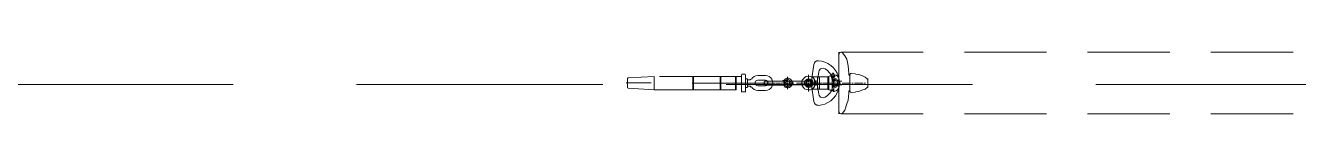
# Model space of a CAD drawing. Header units: millimetres. Extents: x 37084 to 180780, y -153145 to -16322.
# Drawn here: x 91145 to 96955, y -47371 to -47090 of the extents above; entities that cross this region are included whole.
import ezdxf

# ---------------------------------------------------------------- set-up
doc = ezdxf.new("R2010")
doc.units = ezdxf.units.MM
doc.header["$MEASUREMENT"] = 0
doc.linetypes.add('HIDDEN', pattern=[0.375, 0.25, -0.125])
doc.layers.add('1_Tuonglai', color=6, linetype='HIDDEN')

# ---------------------------------------------------------------- blocks, each defined once
blk = doc.blocks.new('Chuoi su treo 220kV Tuong lai')
at = {"linetype": 'ByBlock', "lineweight": -2, "ltscale": 1500}
for points in [[(304797.4, 74482.9), (304737.1, 74485.4), (304797.4, 74485.4), (304797.4, 74482.9), (304737.1, 74485.4), (304737.1, 74482.9)], [(304797.4, 74412.7), (304737.1, 74416), (304797.4, 74416), (304797.4, 74412.7), (304737.1, 74416), (304737.1, 74412.7)], [(304797.4, 74288), (304737.1, 74290.5), (304797.4, 74290.5), (304797.4, 74288), (304737.1, 74290.5), (304737.1, 74288)]]:
    blk.add_hatch(color=0, dxfattribs=at).paths.add_polyline_path(points)
at = {"color": 0, "linetype": 'ByBlock', "lineweight": -2, "ltscale": 1500}
for p, q in [((304627.9, 74965.1), (304627.5, 77751.1)), ((304908.2, 74965.1), (304907.7, 77751.2)), ((304747.2, 75086.8), (304787.9, 75086.8)), ((304747.6, 75086.8), (304787.5, 75086.8)), ((304907.7, 74954.4), (304627.4, 74954.3))]:
    blk.add_line(p, q, dxfattribs=at)
for points in [[(304752.7, 75087.4), (304749.4, 75085.8), (304740.3, 75074.2), (304734.5, 75059.3), (304728.7, 75045.3), (304727.1, 75030.4)], [(304752.7, 75087.4), (304780.8, 75087.4), (304782.4, 75087.4), (304780.8, 75087.4), (304752.7, 75087.4)], [(304808.1, 75030.4), (304806.4, 75045.3), (304801.4, 75059.3), (304794.8, 75074.2), (304785.7, 75085.8), (304782.4, 75087.4), (304785.7, 75085.8)], [(304726.2, 75030.4), (304723.8, 75010.5)], [(304767.6, 75075.8), (304767.6, 75069.2)], [(304767.6, 75063.4), (304767.6, 75025.4)], [(304767.6, 75019.6), (304767.6, 75013)], [(304812.2, 75010.6), (304809.7, 75030.4)], [(304627.8, 75002.3), (304627.8, 75008.9)], [(304627.8, 74965.1), (304627.8, 74996.5)], [(304630.3, 74971.7), (304628.6, 74968.4), (304627.8, 74963.4), (304629.4, 74959.3), (304632.7, 74956), (304636.9, 74955.2)], [(304722.9, 74999.8), (304705.6, 74999), (304689.9, 74996.5), (304673.4, 74990.7), (304644.3, 74981.6), (304631.1, 74971.7)], [(304722.9, 74999.8), (304729.6, 74999.8)], [(304724.6, 75010.5), (304725.4, 75007.2), (304728.7, 75004.8)], [(304728.7, 75004.8), (304806.4, 75004.8)], [(304729.6, 75000.6), (304733.7, 75001.5), (304734.5, 75004.8)], [(304759.3, 74968.4), (304759.3, 74945.3)], [(304767.6, 75007.2), (304767.6, 74969.2)], [(304767.6, 74963.4), (304767.6, 74927.9)], [(304776.7, 74945.3), (304776.7, 74968.4)], [(304801.5, 75004.8), (304802.3, 75001.5), (304805.6, 75000.6)], [(304805.6, 74999.8), (304813, 74999.8)], [(304806.4, 75004.8), (304810.5, 75007.3), (304811.4, 75010.6)], [(304904.9, 74971.7), (304891.7, 74981.6), (304876.8, 74990.7), (304846.1, 74996.5), (304829.6, 74999), (304813, 74999.8)], [(304898.3, 74955.2), (304903.2, 74956), (304906.5, 74959.3), (304908.2, 74963.5), (304907.4, 74968.4), (304905.7, 74971.7)], [(304908.2, 74965.1), (304908.2, 74996.5)], [(304898.3, 74954.4), (304636.9, 74954.3)], [(304869.2, 74861.8), (304866.8, 74876.7), (304862.6, 74890.7), (304856, 74904.8), (304847.7, 74918), (304837, 74929.6), (304825.4, 74939.5), (304812.2, 74946.1), (304797.3, 74952.7), (304782.5, 74956), (304767.6, 74956.8), (304751.9, 74956), (304737, 74952.7), (304722.9, 74946.1), (304709.7, 74939.5), (304698.2, 74929.5), (304687.4, 74918), (304679.2, 74904.8), (304671.7, 74890.7), (304668.4, 74876.7), (304665.9, 74861.8)], [(304832, 74891.6), (304824.6, 74902.3), (304814.7, 74911.4), (304804.8, 74919.7), (304792.4, 74924.6), (304780, 74928.7), (304767.6, 74929.6), (304755.2, 74928.7), (304742.8, 74924.6), (304729.6, 74919.6), (304720.5, 74911.4), (304710.6, 74902.3), (304703.1, 74891.5), (304700.6, 74884.9), (304701.5, 74876.7), (304704, 74870), (304710.6, 74865.1), (304717.2, 74862.6)], [(304729.6, 74928.8), (304729.6, 74934.5)], [(304751.1, 74954.4), (304742.8, 74952.7), (304736.2, 74948.6), (304732.1, 74942), (304730.4, 74934.5)], [(304730.4, 74928.8), (304732.1, 74920.5), (304736.2, 74914.7)], [(304733.7, 74931.2), (304733.7, 74924.6)], [(304805.6, 74931.2), (304733.7, 74931.2)], [(304804.7, 74924.6), (304733.7, 74924.6)], [(304738.7, 74904.8), (304735.4, 74913.1)], [(304736.2, 74931.2), (304736.2, 74924.6)], [(304796.5, 74908.1), (304738.7, 74908.1)], [(304796.5, 74904.8), (304740.3, 74904.8)], [(304740.3, 74835.5), (304740.3, 74904.8)], [(304748.6, 74942), (304746.9, 74939.5)], [(304746.9, 74939.5), (304746.9, 74938.7)], [(304746.9, 74938.7), (304749.4, 74935.4)], [(304786.6, 74942), (304777.5, 74946.9), (304767.6, 74948.6), (304757.7, 74946.9), (304748.6, 74942)], [(304749.4, 74935.4), (304766.8, 74932.1)], [(304751.1, 74954.4), (304784.9, 74954.4)], [(304752.7, 74938.7), (304751.9, 74936.2), (304753.5, 74934.5)], [(304757.7, 74942), (304752.7, 74937.8)], [(304753.5, 74946.1), (304755.2, 74949.4), (304755.2, 74954.4)], [(304753.5, 74934.5), (304766.8, 74931.2)], [(304754.4, 74946.9), (304756, 74950.2)], [(304756, 74954.4), (304756, 74950.2)], [(304757.7, 74942.8), (304758.5, 74945.3)], [(304761, 74931.2), (304761, 74924.6)], [(304766.8, 74932.1), (304768.4, 74932.1)], [(304766.8, 74931.2), (304768.4, 74931.2)], [(304767.6, 74954.4), (304767.6, 74931.2)], [(304767.6, 74943.6), (304767.6, 74954.4)], [(304767.6, 74938.7), (304767.6, 74941.1)], [(304767.6, 74923.8), (304767.6, 74936.2)], [(304767.6, 74921.3), (304767.6, 74936.2)], [(304767.6, 74918.9), (304767.6, 74920.5)], [(304767.6, 74912.2), (304767.6, 74917.2)], [(304767.6, 74904), (304767.6, 74916.4)], [(304767.6, 74881.7), (304767.6, 74906.5)], [(304785.7, 74935.4), (304768.4, 74932.1)], [(304768.4, 74931.2), (304781.6, 74934.5)], [(304776.7, 74945.3), (304777.5, 74942.8)], [(304782.4, 74937.8), (304776.7, 74942)], [(304777.5, 74942.8), (304778.3, 74942)], [(304779.1, 74954.4), (304779.1, 74950.2)], [(304779.1, 74950.2), (304780.8, 74946.9)], [(304780, 74954.4), (304780, 74949.4), (304782.4, 74946.1)], [(304781.6, 74934.5), (304783.3, 74936.2), (304782.4, 74938.7)], [(304804.7, 74934.5), (304803.1, 74942), (304799, 74948.6), (304792.3, 74952.7), (304784.9, 74954.4)], [(304793.2, 74923), (304784.9, 74923)], [(304785.7, 74935.4), (304788.2, 74938.7)], [(304788.2, 74939.5), (304786.6, 74942)], [(304789, 74939.5), (304789, 74938.7)], [(304793.2, 74932.1), (304789.9, 74932.1)], [(304798.1, 74935.4), (304798.1, 74919.7), (304793.2, 74923), (304793.2, 74932.1), (304798.1, 74935.4)], [(304799.8, 74913.1), (304796.5, 74904.8)], [(304796.5, 74904.8), (304796.5, 74835.5)], [(304805.6, 74935.4), (304798.1, 74935.4)], [(304803.9, 74919.7), (304798.1, 74919.7)], [(304799, 74914.7), (304803.1, 74920.5), (304804.7, 74928.8)], [(304810.5, 74924.6), (304804.7, 74924.6)], [(304805.6, 74934.5), (304805.6, 74928.8)], [(304810.5, 74931.2), (304805.6, 74931.2)], [(304813, 74927.9), (304810.5, 74930.4)], [(304810.5, 74924.6), (304813, 74927.1)], [(304813.8, 74927.9), (304813.8, 74927.1)], [(304666.8, 74860.1), (304667.6, 74853.5), (304670.9, 74846.9), (304676.7, 74842.8), (304683.3, 74840.3)], [(304756.8, 74856.8), (304717.2, 74862.6)], [(304767.6, 74847.8), (304759.3, 74847), (304751.9, 74842.9), (304744.5, 74837.9), (304740.3, 74830.5), (304737, 74823.1), (304736.2, 74814.8), (304737.9, 74805.7), (304742, 74798.3), (304747.8, 74792.5), (304755.2, 74787.6), (304763.5, 74785.1), (304771.7, 74785.1), (304780, 74787.6), (304787.4, 74792.5), (304793.2, 74798.3), (304797.3, 74805.7), (304799, 74814.8), (304798.1, 74823.1), (304795.7, 74830.5), (304790.7, 74837.9), (304783.3, 74842.9), (304775.9, 74847), (304767.6, 74847.8)], [(304796.5, 74866.8), (304740.3, 74866.8)], [(304796.5, 74856.9), (304740.3, 74856.9)], [(304756.8, 74850.2), (304779.2, 74850.2)], [(304767.6, 74898.2), (304767.6, 74901.5)], [(304767.6, 74883.3), (304767.6, 74895.7)], [(304767.6, 74879.2), (304767.6, 74880.9)], [(304767.6, 74871.8), (304767.6, 74876.7)], [(304767.6, 74863.5), (304767.6, 74875.9)], [(304767.6, 74841.2), (304767.6, 74866.8)], [(304767.6, 74858.6), (304767.6, 74861.1)], [(304767.6, 74842.9), (304767.6, 74856.1)], [(304779.2, 74856.8), (304818, 74862.6)], [(304818, 74862.6), (304825.4, 74865.1), (304832.1, 74870.1), (304834.5, 74876.7), (304835.4, 74884.9), (304832.9, 74891.6)], [(304851.9, 74840.3), (304859.3, 74842.8), (304864.3, 74846.9), (304868.4, 74853.5), (304869.2, 74860.2)], [(304756.9, 74829.6), (304683.3, 74840.3)], [(304743.7, 74816.5), (304729.6, 74816.5)], [(304737.9, 74830.5), (304738.7, 74835.5)], [(304740.3, 74835.5), (304740.3, 74835.5)], [(304748.6, 74816.5), (304746.1, 74816.5)], [(304786.6, 74816.5), (304785.8, 74823.1), (304781.6, 74828), (304776.7, 74832.2), (304770.9, 74835.5), (304764.3, 74835.5), (304757.7, 74832.2), (304753.6, 74828), (304749.4, 74823.1), (304748.6, 74816.5), (304749.4, 74809.9), (304753.6, 74804.9), (304758.5, 74800.8), (304764.3, 74797.5), (304770.9, 74797.5), (304777.5, 74800.8), (304781.6, 74804.9), (304785.8, 74809.9), (304786.6, 74816.5)], [(304785.8, 74842.8), (304749.4, 74842.8)], [(304751.9, 74842.8), (304783.3, 74842.8)], [(304759.3, 74830.5), (304751.9, 74816.5), (304759.3, 74803.3), (304775.9, 74803.3), (304783.3, 74816.5), (304775.9, 74830.5), (304759.3, 74830.5)], [(304764.3, 74816.5), (304751.9, 74816.5)], [(304782.5, 74831.3), (304775.9, 74836.3), (304767.6, 74837.9), (304759.3, 74836.3), (304752.7, 74831.3)], [(304780.8, 74816.5), (304779.2, 74823.1), (304774.2, 74828), (304767.6, 74829.7), (304761, 74828), (304756, 74823.1), (304755.2, 74816.5), (304756, 74809.9), (304761, 74804.9), (304767.6, 74803.3), (304774.2, 74804.9), (304779.2, 74809.9), (304780.8, 74816.5)], [(304755.2, 74816.5), (304764.3, 74816.5)], [(304780, 74816.5), (304778.3, 74823.1), (304774.2, 74827.2), (304767.6, 74828.9), (304761, 74827.2), (304756.9, 74823.1), (304756, 74816.5), (304756.9, 74809.9), (304761, 74805.7), (304767.6, 74804.9), (304774.2, 74805.7), (304778.3, 74809.9), (304780, 74816.5)], [(304756.9, 74835.3), (304779.2, 74835.3)], [(304777.5, 74816.5), (304776.7, 74820.6), (304773.4, 74824.7), (304768.4, 74826.4), (304764.3, 74825.5), (304760.2, 74823.1), (304757.7, 74818.9), (304757.7, 74814), (304760.2, 74809.9), (304764.3, 74807.4), (304768.4, 74806.6), (304773.4, 74808.2), (304776.7, 74812.3), (304777.5, 74816.5)], [(304759.4, 74720.7), (304759.3, 74799.9)], [(304769.3, 74816.5), (304766.8, 74816.5)], [(304766.8, 74816.5), (304769.3, 74816.5)], [(304767.6, 74838.8), (304767.6, 74840.4)], [(304767.6, 74831.3), (304767.6, 74837.1)], [(304767.6, 74823.9), (304767.6, 74836.3)], [(304767.6, 74829.7), (304767.6, 74819.8)], [(304767.6, 74801.6), (304767.6, 74826.4)], [(304767.6, 74818.1), (304767.6, 74820.6)], [(304767.6, 74818.1), (304767.6, 74815.6)], [(304767.6, 74803.3), (304767.6, 74815.6)], [(304767.6, 74813.2), (304767.6, 74803.3)], [(304767.6, 74798.3), (304767.6, 74800.8)], [(304767.6, 74791.7), (304767.6, 74796.6)], [(304767.6, 74784.3), (304767.6, 74795.8)], [(304783.3, 74816.5), (304770.9, 74816.5)], [(304770.9, 74816.5), (304780.8, 74816.5)], [(304775.9, 74720.7), (304775.9, 74800)], [(304779.2, 74829.6), (304851.9, 74840.3)], [(304789.1, 74816.5), (304786.6, 74816.5)], [(304805.6, 74816.5), (304791.5, 74816.5)], [(304796.5, 74835.5), (304797.3, 74830.5)], [(304757.7, 74695.9), (304754.4, 74704.2), (304749.5, 74709.1), (304747, 74715.7), (304746.1, 74723.2), (304747.8, 74729.8), (304751.9, 74735.6), (304757.7, 74739.7), (304764.3, 74742.2), (304770.9, 74742.2), (304777.5, 74739.7), (304784.1, 74735.6), (304787.4, 74729.8), (304789.1, 74723.2), (304788.3, 74715.8), (304785.8, 74709.1), (304780.8, 74704.2)], [(304758.5, 74736.4), (304749.5, 74720.7), (304758.5, 74705.8), (304775.9, 74705.8), (304785, 74720.7), (304775.9, 74736.4), (304758.5, 74736.4)], [(304767.6, 74731.4), (304762.7, 74730.6), (304758.5, 74727.3), (304756.9, 74722.4), (304757.7, 74717.4), (304760.2, 74713.3), (304765.1, 74710.8), (304770.1, 74710.8), (304775, 74713.3), (304777.5, 74717.4), (304778.3, 74722.4), (304776.7, 74727.3), (304773.4, 74730.6), (304767.6, 74731.4)], [(304777.5, 74720.7), (304776.7, 74725.7), (304773.4, 74729), (304768.4, 74730.6), (304764.3, 74729.8), (304760.2, 74727.3), (304757.7, 74724), (304757.7, 74718.2), (304760.2, 74714.9), (304764.3, 74712.4), (304768.4, 74711.6), (304773.4, 74713.3), (304776.7, 74716.6), (304777.5, 74720.7)], [(304767.6, 74761.1), (304767.6, 74785.9)], [(304767.6, 74748.8), (304767.6, 74729)], [(304767.6, 74700.1), (304775, 74700.9), (304780.8, 74705), (304786.6, 74710.8), (304789.1, 74717.4), (304789.1, 74724.8), (304786.6, 74731.4), (304781.6, 74737.2)], [(304767.6, 74734.7), (304767.6, 74724.8)], [(304761.8, 74720.7), (304739.5, 74720.7)], [(304754.4, 74720.7), (304763.5, 74720.7)], [(304757.7, 74695.9), (304757.7, 74622.4)], [(304766, 74720.7), (304768.4, 74720.7)], [(304769.3, 74720.7), (304766, 74720.7)], [(304767.6, 74725.7), (304767.6, 74722.4)], [(304767.6, 74723.2), (304767.6, 74719.9)], [(304767.6, 74717.4), (304767.6, 74708.3)], [(304767.6, 74717.4), (304767.6, 74698.4)], [(304767.6, 74695.1), (304767.6, 74691.8)], [(304767.6, 74688.5), (304767.6, 74668.7)], [(304770.9, 74720.7), (304780, 74720.7)], [(304795.7, 74720.7), (304773.4, 74720.7)], [(304776.7, 74695.9), (304776.7, 74622.4)], [(304780.8, 74704.2), (304777.5, 74695.9)], [(304733, 74619.1), (304733, 74584.5)], [(304801.5, 74619.1), (304800.7, 74628.2), (304797.4, 74636.5), (304791.6, 74643.9), (304785, 74648.9), (304776.7, 74652.2), (304767.6, 74653), (304758.5, 74652.2), (304751.1, 74648.9), (304743.7, 74643.9), (304737.9, 74636.5), (304734.6, 74628.2), (304733.8, 74619.1)], [(304780, 74619.1), (304779.2, 74624.9), (304775.9, 74629.1), (304770.1, 74631.5), (304765.2, 74631.5), (304759.4, 74629), (304756.1, 74624.9), (304755.2, 74619.1)], [(304755.3, 74584.5), (304755.2, 74619.1)], [(304758.5, 74622.4), (304759.4, 74617.5), (304763.5, 74614.2), (304767.6, 74613.4), (304771.8, 74614.2), (304775.9, 74617.5), (304776.7, 74622.4), (304775.9, 74626.6), (304771.8, 74629.9), (304767.6, 74630.7), (304763.5, 74629.9), (304759.4, 74626.6), (304758.5, 74622.4)], [(304767.6, 74664.6), (304767.6, 74661.3)], [(304767.6, 74657.9), (304767.6, 74639)], [(304767.6, 74634.8), (304767.6, 74630.7)], [(304767.6, 74627.4), (304767.6, 74607.6)], [(304767.7, 74660.4), (304767.9, 73983.9)], [(304780, 74584.5), (304780, 74619.1)], [(304801.5, 74584.5), (304801.5, 74619.1)], [(304733.8, 74584.5), (304734.6, 74575.4), (304737.9, 74567.9), (304743.7, 74560.5), (304751.1, 74555.6)], [(304755.3, 74584.5), (304756.1, 74579.5), (304759.4, 74574.6), (304765.2, 74572.1), (304770.1, 74572.1), (304775.9, 74574.6), (304779.2, 74579.5), (304780, 74584.5)], [(304785, 74555.6), (304791.6, 74560.5), (304797.4, 74568), (304800.7, 74575.4), (304801.5, 74584.5)], [(304729.7, 74529.1), (304727.2, 74527.5)], [(304727.2, 74527.5), (304727.2, 74511.8)], [(304727.2, 74511.8), (304729.7, 74510.1)], [(304729.7, 74529.1), (304804.8, 74529.1)], [(304804.8, 74510.2), (304729.7, 74510.1)], [(304743.8, 73993), (304737.2, 74111.1), (304737.1, 74510.1)], [(304747.8, 74530), (304747.8, 74537.4)], [(304785.8, 74537.4), (304785.8, 74537.4), (304748.7, 74537.4), (304748.7, 74537.4)], [(304748.7, 74530), (304748.7, 74530)], [(304785.8, 74529.1), (304748.7, 74529.1)], [(304752.8, 74549.8), (304749.5, 74553.1)], [(304752, 74538.2), (304752.8, 74539)], [(304752.8, 74549.8), (304752.8, 74539)], [(304781.7, 74539.1), (304781.7, 74549.8)], [(304781.7, 74539.1), (304782.5, 74538.2)], [(304785.8, 74553.1), (304782.5, 74549.8)], [(304785.8, 74530), (304785.8, 74530)], [(304786.6, 74537.4), (304786.6, 74530)], [(304797.4, 74510.2), (304797.4, 74111.1), (304791.7, 73993)], [(304807.3, 74527.5), (304804.8, 74529.1)], [(304804.8, 74510.2), (304807.3, 74511.8)], [(304808.1, 74527.5), (304808.1, 74511.8)], [(304797.4, 74485.4), (304797.4, 74482.9), (304737.1, 74485.4), (304797.4, 74485.4)], [(304797.4, 74482.9), (304737.1, 74485.4), (304737.1, 74482.9), (304797.4, 74482.9)], [(304797.4, 74416), (304797.4, 74412.7), (304737.1, 74416), (304797.4, 74416)], [(304797.4, 74412.7), (304737.1, 74416), (304737.1, 74412.7), (304797.4, 74412.7)], [(304797.4, 74290.5), (304797.4, 74288), (304737.1, 74290.5), (304797.4, 74290.5)], [(304797.4, 74288), (304737.1, 74290.5), (304737.1, 74288), (304797.4, 74288)], [(304797.4, 74111.1), (304737.2, 74111.1)], [(304743.8, 73993), (304746.3, 73990.5)], [(304788.4, 73990.5), (304785.1, 73990.5), (304749.6, 73990.5), (304746.3, 73990.5)], [(304788.4, 73990.5), (304790.9, 73993)]]:
    blk.add_lwpolyline(points, dxfattribs=at)

msp = doc.modelspace()

# ---------------------------------------------------------------- linework, layer by layer
at = {"layer": '1_Tuonglai', "lineweight": 20, "ltscale": 4500}
msp.add_line((48779.9, -47234.5, 0), (148587.8, -47241.8, 0), dxfattribs=at)

# ---------------------------------------------------------------- block references
at = {"layer": '1_Tuonglai', "lineweight": 20, "ltscale": 4500, "xscale": -1, "rotation": 270}
msp.add_blockref('Chuoi su treo 220kV Tuong lai', (19902.7, -351998.5, 0), dxfattribs=at)

doc.saveas('drawing.dxf')
